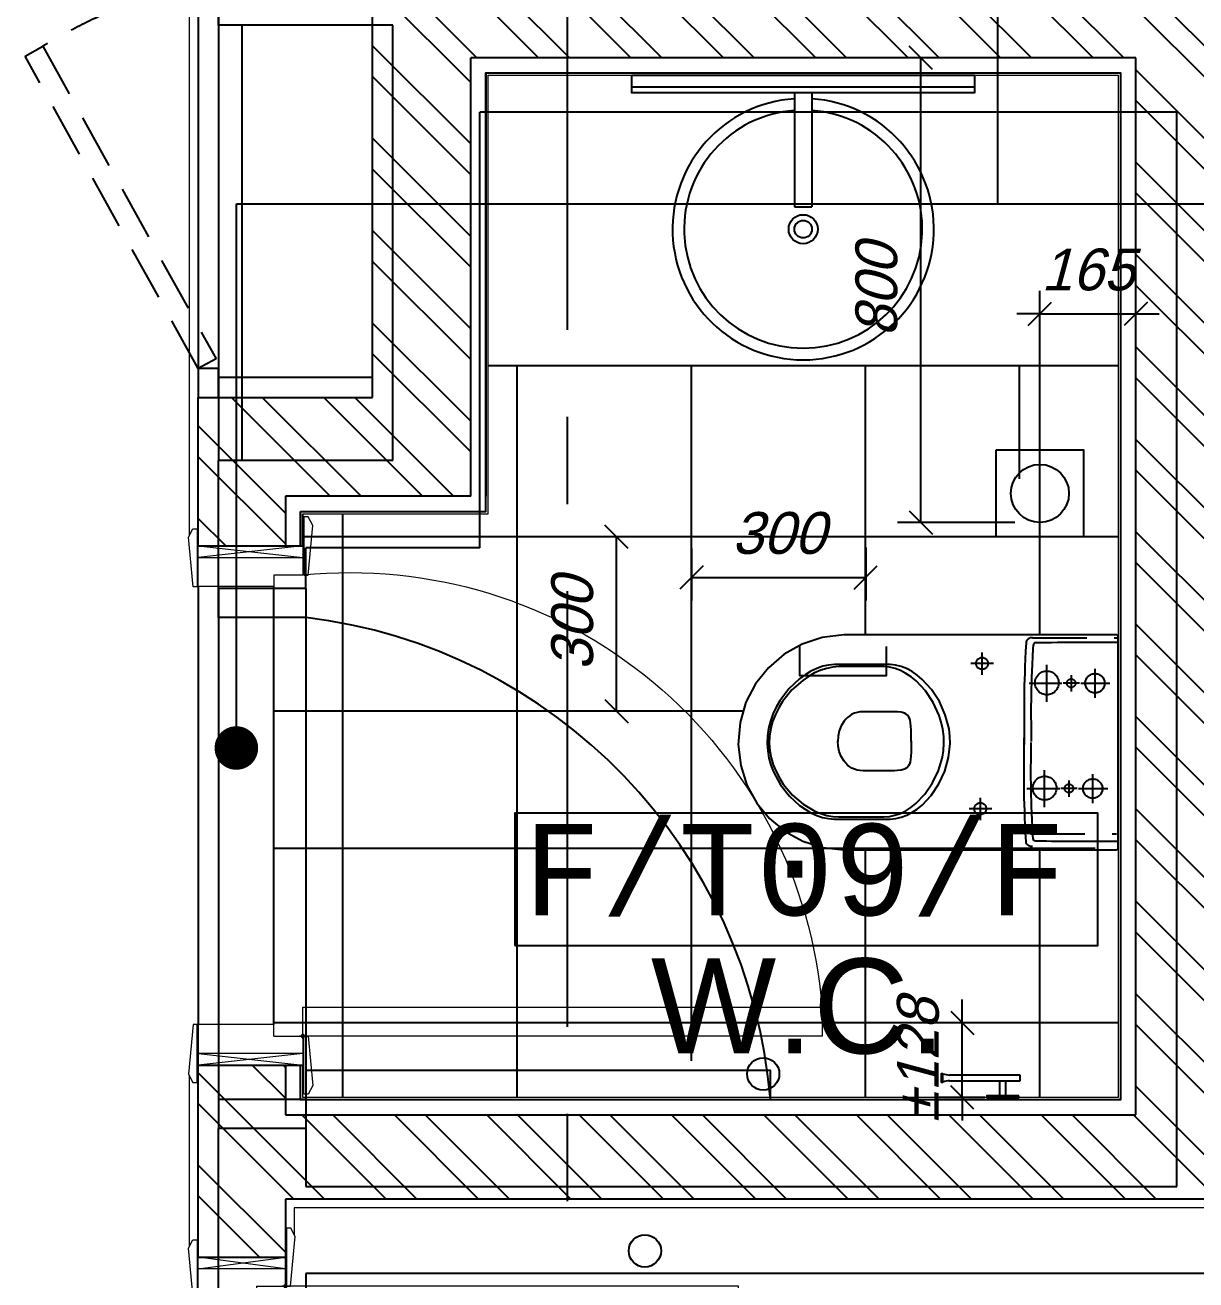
# Model space of a CAD drawing. Header units: millimetres. Extents: x 186805 to 449048, y 2167 to 51540.
# Drawn here: x 407645 to 409660, y 35672 to 37832 of the extents above; entities that cross this region are included whole.
import ezdxf
from ezdxf.enums import TextEntityAlignment as Align

# ---------------------------------------------------------------- set-up
doc = ezdxf.new("R2010")
doc.units = ezdxf.units.MM
for name, pattern in [('BC$0$DASHDOT2', [0.5, 0.25, -0.125, 0, -0.125]), ('BC$0$HIDDEN2', [0.1875, 0.125, -0.0625]), ('BC$0$XR-BAS2-BLOCK-B$1$CENTER', [2, 1.25, -0.25, 0.25, -0.25]), ('HIDDEN2', [0.1875, 0.125, -0.0625])]:
    doc.linetypes.add(name, pattern=pattern)
doc.layers.get('0').update_dxf_attribs({"linetype": 'CONTINUOUS'})
doc.layers.get('Defpoints').update_dxf_attribs({"linetype": 'CONTINUOUS'})
for name, color, linetype, lineweight in [('0-60x60-C', 3, 'CONTINUOUS', 13), ('0-akl-plasterline', 9, 'CONTINUOUS', 13), ('LINE .05 P.05', 11, 'CONTINUOUS', 5)]:
    doc.layers.add(name, color=color, linetype=linetype, lineweight=lineweight)
for name, color, linetype in [('0-AKL-P1TILES', 8, 'CONTINUOUS'), ('0-AKL-P2TILES', 8, 'CONTINUOUS'), ('3117.NEW ID XR$0$BF$0$0-tiles', 9, 'CONTINUOUS'), ('A-ABOVE DOOR', 1, 'HIDDEN2'), ('a-door', 4, 'CONTINUOUS'), ('A-ROOM_ID', 3, 'CONTINUOUS'), ('A-ROOM_NBR', 40, 'CONTINUOUS'), ('a-wall', 140, 'CONTINUOUS'), ('BC$0$a-sanit', 30, 'CONTINUOUS'), ('BC$0$NAK_FIXTURES', 4, 'CONTINUOUS'), ('BC-A-ABOV', 8, 'BC$0$HIDDEN2'), ('BC-A-AXES', 20, 'BC$0$DASHDOT2'), ('BC-A-HATCH', 8, 'CONTINUOUS'), ('BC-A-wall', 6, 'CONTINUOUS'), ('BC-dim', 1, 'CONTINUOUS'), ('BF$0$0-tiles', 9, 'CONTINUOUS'), ('BF$0$00', 7, 'CONTINUOUS'), ('BF$0$line', 1, 'CONTINUOUS'), ('TC$0$Nak_Tiletag', 3, 'CONTINUOUS'), ('TC-FLOORING', 41, 'CONTINUOUS')]:
    doc.layers.add(name, color=color, linetype=linetype)
doc.styles.add('SITE SURVEY ROOM$0$SITE SURVEY ROOM$0$GEN-2F-FL-01-7$0$GEN-2F-FL-01-6$0$ELYSEE-STAR-2F-LAYOUT-FINAL-(REV-5)$0$ELYSEE-STAR-2F-LAYOUT-FINAL$0$STYLE1', font='archd.shx', dxfattribs={"oblique": 15})
doc.styles.add('SITE SURVEY ROOM$0$SITE SURVEY ROOM$0$XREF1$0$XREF1$0$XREF1$0$paris 2-3-4.DWG124$0$guest room-2$0$FINAL DRGS1$0$C2', font='swissk.ttf', dxfattribs={"height": 0.4})
doc.styles.add('style1', font='monos.ttf')
doc.styles.add('TC$0$Standard', font='txt')
doc.dimstyles.new('STANDARD-1', dxfattribs={"dimscale": 40, "dimtxt": 1.8, "dimasz": 1, "dimexe": 1, "dimexo": 0.5, "dimgap": 1, "dimtad": 1, "dimdec": 0, "dimrnd": 0.1, "dimzin": 3, "dimdsep": 46, "dimtxsty": 'SITE SURVEY ROOM$0$SITE SURVEY ROOM$0$GEN-2F-FL-01-7$0$GEN-2F-FL-01-6$0$ELYSEE-STAR-2F-LAYOUT-FINAL-(REV-5)$0$ELYSEE-STAR-2F-LAYOUT-FINAL$0$STYLE1', "dimblk": 'SITE SURVEY ROOM$0$SITE SURVEY ROOM$0$GEN-2F-FL-01-7$0$GEN-2F-FL-01-6$0$ELYSEE-STAR-2F-LAYOUT-FINAL-(REV-5)$0$ELYSEE-STAR-2F-LAYOUT-FINAL$0$_OBLIQUE', "dimcen": 2, "dimclrd": 1, "dimclre": 1, "dimclrt": 3, "dimadec": 0, "dimazin": 0, "dimtfac": 1, "dimtdec": 0, "dimtix": 1, "dimtmove": 2, "dimatfit": 3, "dimldrblk": 'ARCHTICK', "dimfxl": 1, "dimtolj": 1, "dimtzin": 3, "dimarcsym": 0})
doc.dimstyles.new('TC$0$POINTER', dxfattribs={"dimtxt": 80, "dimasz": 120, "dimexe": 20, "dimexo": 20, "dimgap": 20, "dimtad": 1, "dimdec": 0, "dimtxsty": 'TC$0$Standard', "dimcen": 2.5, "dimadec": 0, "dimazin": 0, "dimtfac": 1, "dimtdec": 0, "dimtix": 1, "dimtmove": 1, "dimatfit": 3, "dimldrblk": 'TC$0$_Dot', "dimfxl": 1, "dimarcsym": 0})

# ---------------------------------------------------------------- blocks, each defined once
blk = doc.blocks.new('A$C7C4A1575')
at = {"layer": 'A-ABOVE DOOR', "color": 8}
for p, q in [((40895.1, 14670), (40895.1, 15600)), ((41045.1, 14670), (41045.1, 15600)), ((41005.1, 13700), (41005.1, 14450)), ((41045.1, 13700), (41045.1, 14450))]:
    blk.add_line(p, q, dxfattribs=at)
at = {"layer": 'a-door', "color": 8}
for points in [[(40895.1, 15550), (40095.1, 15550), (40095.1, 15500), (40895.1, 15500), (40895.1, 15600)], [(40895.1, 15550), (41045.1, 15550), (41045.1, 15600)], [(40045.1, 14770), (40045.1, 14820), (39895.1, 14820), (39895.1, 14770)], [(40895.1, 14670), (40895.1, 14720), (41045.1, 14720), (41045.1, 14670)]]:
    blk.add_lwpolyline(points, dxfattribs=at)
blk.add_arc((41004.6, 15626.1), 912.7, 184.784, 263.1072, dxfattribs=at)
at = {"layer": 'a-wall', "color": 8}
for p, q in [((40895.1, 15850), (40895.1, 15950)), ((41045.1, 15950), (41045.1, 15600)), ((39175.1, 15850), (40895.1, 15850)), ((39395.1, 15700), (39395.1, 13850)), ((40895.1, 15700), (39395.1, 15700)), ((40895.1, 15600), (40895.1, 15700)), ((40895.1, 15600), (41045.1, 15600)), ((40895.1, 14670), (41045.1, 14670)), ((40895.1, 14670), (40895.1, 14600)), ((41045.1, 14670), (41045.1, 14450)), ((40595.1, 14600), (40895.1, 14600)), ((40595.1, 14600), (40595.1, 13850)), ((40745.1, 14450), (40745.1, 13700)), ((40745.1, 14450), (41045.1, 14450)), ((39395.1, 13850), (40595.1, 13850)), ((40745.1, 13700), (41045.1, 13700)), ((41045.1, 13700), (41045.1, 13250))]:
    blk.add_line(p, q, dxfattribs=at)
blk = doc.blocks.new('A$C32DD6ECA')
at = {"layer": '0-60x60-C', "color": 16, "xscale": 0.04183124983683228, "yscale": 0.04183124983683228, "zscale": 0.04183124983683228, "rotation": 180}
blk.add_blockref('A$C7C4A1575', (4397.082, 2202.636), dxfattribs=at)
blk = doc.blocks.new('BF$0$LEGER TOILET ROLL HOLDER TOP VIEW')
at = {"layer": 'BF$0$line', "color": 1, "linetype": 'Continuous', "ltscale": 2}
for p, q in [((29.8, 0), (-91.7, 0)), ((29.8, -10), (29.8, 0)), ((-91.7, -10), (29.8, -10))]:
    blk.add_line(p, q, dxfattribs=at)
for points in [[(-103.2, -12.2), (-103.2, 2.2), (-105.8, 2.2), (-105.8, -12.2)], [(5, -10), (5, -35.8), (-5, -35.8), (-5, -10)], [(27.5, -35.8), (-27.5, -35.8), (-27.5, -38.5), (27.5, -38.5)]]:
    blk.add_lwpolyline(points, close=True, dxfattribs=at)
for centre, start, end in [((-89.4, 43.4), 251.4193, 266.8894), ((-89.4, -53.4), 93.1106, 108.5807)]:
    blk.add_arc(centre, 43.5, start, end, dxfattribs=at)
blk = doc.blocks.new('A$C2864007E')
at = {"layer": 'LINE .05 P.05'}
for p, q in [((167, 930), (17, 910)), ((17, 860), (17, 930)), ((17, 930), (167, 910)), ((167, 930), (167, 880)), ((17, 910), (167, 910)), ((167, 880), (117, 880)), ((117, 880), (117, 860)), ((117, 860), (17, 860)), ((17, 120), (17, 50)), ((117, 120), (17, 120)), ((117, 100), (117, 120)), ((117, 100), (167, 100)), ((172, 100), (160.8, 100)), ((167, 95.2), (167, 105.9)), ((167, 100), (167, 50)), ((167, 70), (17, 50)), ((17, 70), (167, 50)), ((167, 70), (17, 70))]:
    blk.add_line(p, q, dxfattribs=at)
for points in [[(184, 965.3), (176.5, 980), (169, 980), (169, 880), (176, 880)], [(0, 945.1), (7.5, 959.8), (15, 959.8), (15, 859.8), (8, 859.8)], [(947, 150), (947, 100), (167, 100), (167, 150)], [(0, 34.7), (7.5, 20), (15, 20), (15, 120), (8, 120)], [(184, 14.7), (176.5, 0), (169, 0), (169, 100), (176, 100)]]:
    blk.add_lwpolyline(points, close=True, dxfattribs=at)
blk.add_circle((167, 100.2), 2.95, dxfattribs=at)
blk.add_arc((169.7, 101.2), 778.8, 3.595, 90.198, dxfattribs=at)
blk = doc.blocks.new('A$C343D1C16')
at = {"layer": 'LINE .05 P.05'}
for p, q in [((17, 874), (17, 944)), ((197, 924), (17, 944)), ((17, 924), (197, 944)), ((197, 894), (197, 944)), ((197, 924), (17, 924)), ((147, 894), (147, 874)), ((147, 894), (197, 894)), ((202, 894), (190.8, 894)), ((197, 898.8), (197, 888.1)), ((147, 874), (17, 874)), ((17, 120), (17, 50)), ((147, 120), (17, 120)), ((147, 100), (147, 120)), ((197, 100), (147, 100)), ((197, 50), (197, 100)), ((197, 50), (17, 70)), ((17, 50), (197, 70)), ((17, 70), (197, 70))]:
    blk.add_line(p, q, dxfattribs=at)
for points in [[(214, 979.3), (206.5, 994), (199, 994), (199, 894), (206, 894)], [(0, 959.3), (7.5, 974), (15, 974), (15, 874), (8, 874)], [(1091, 844), (1091, 894), (197, 894), (197, 844)], [(0, 34.9), (7.5, 20.2), (15, 20.2), (15, 120.2), (8, 120.2)], [(214, 14.7), (206.5, 0), (199, 0), (199, 100), (206, 100)]]:
    blk.add_lwpolyline(points, close=True, dxfattribs=at)
blk.add_circle((197, 893.8), 2.95, dxfattribs=at)
blk.add_arc((278.8, 910.8), 815, 264.2401, 355.2954, dxfattribs=at)
blk = doc.blocks.new('TC$0$_Dot')
at = {"color": 0, "linetype": 'ByBlock', "lineweight": -2}
blk.add_line((-0.5, 0), (-1, 0), dxfattribs=at)
at = {"color": 0, "linetype": 'ByBlock', "const_width": 0.5}
blk.add_lwpolyline([(-0.25, 0, 1), (0.25, 0, 1)], format="xyb", close=True, dxfattribs=at)
blk = doc.blocks.new('SITE SURVEY ROOM$0$SITE SURVEY ROOM$0$GEN-2F-FL-01-7$0$GEN-2F-FL-01-6$0$ELYSEE-STAR-2F-LAYOUT-FINAL-(REV-5)$0$ELYSEE-STAR-2F-LAYOUT-FINAL$0$_OBLIQUE')
at = {"color": 0, "linetype": 'ByBlock'}
blk.add_line((-0.5, -0.5), (0.5, 0.5), dxfattribs=at)
blk = doc.blocks.new('*D306')
at = {"layer": 'BC-dim', "color": 1, "lineweight": -2, "transparency": 16777216}
for p, q in [((707344.7, 74229.2), (707260.8, 74229.2)), ((707300.8, 73928.9), (707300.8, 74229.2)), ((707344.7, 73928.9), (707260.8, 73928.9))]:
    blk.add_line(p, q, dxfattribs=at)
at = {"layer": 'Defpoints', "color": 0, "transparency": 16777216}
for p in [(707300.8, 74229.2), (707364.7, 74229.2), (707364.7, 73928.9)]:
    blk.add_point(p, dxfattribs=at)
at = {"layer": 'BC-dim', "color": 1, "lineweight": -2, "transparency": 16777216, "xscale": 40, "yscale": 40, "zscale": 40}
for p, rotation in [((707300.8, 74229.2), 90), ((707300.8, 73928.9), 270)]:
    blk.add_blockref('SITE SURVEY ROOM$0$SITE SURVEY ROOM$0$GEN-2F-FL-01-7$0$GEN-2F-FL-01-6$0$ELYSEE-STAR-2F-LAYOUT-FINAL-(REV-5)$0$ELYSEE-STAR-2F-LAYOUT-FINAL$0$_OBLIQUE', p, dxfattribs=dict(at, rotation=rotation))
at = {"layer": 'BC-dim', "color": 3, "transparency": 16777216, "insert": (707224.8, 74079), "char_height": 72, "attachment_point": 5, "rotation": 90, "style": 'SITE SURVEY ROOM$0$SITE SURVEY ROOM$0$GEN-2F-FL-01-7$0$GEN-2F-FL-01-6$0$ELYSEE-STAR-2F-LAYOUT-FINAL-(REV-5)$0$ELYSEE-STAR-2F-LAYOUT-FINAL$0$STYLE1'}
blk.add_mtext('\\A1;300', dxfattribs=at)
blk = doc.blocks.new('_ArchTick')
at = {"color": 0, "linetype": 'ByBlock', "const_width": 0.15}
blk.add_lwpolyline([(-0.5, -0.5), (0.5, 0.5)], dxfattribs=at)
blk = doc.blocks.new('*D315')
at = {"layer": 'BC-dim', "color": 1, "lineweight": -2, "transparency": 16777216}
for p, q in [((708054.3, 75053.9), (707784.5, 75053.9)), ((707824.5, 74253.9), (707824.5, 75053.9)), ((707986.4, 74253.9), (707784.5, 74253.9))]:
    blk.add_line(p, q, dxfattribs=at)
at = {"layer": 'Defpoints', "color": 0, "transparency": 16777216}
for p in [(707824.5, 75053.9), (708074.3, 75053.9), (708006.4, 74253.9)]:
    blk.add_point(p, dxfattribs=at)
at = {"layer": 'BC-dim', "color": 1, "lineweight": -2, "transparency": 16777216, "xscale": 40, "yscale": 40, "zscale": 40}
for p, rotation in [((707824.5, 75053.9), 90), ((707824.5, 74253.9), 270)]:
    blk.add_blockref('SITE SURVEY ROOM$0$SITE SURVEY ROOM$0$GEN-2F-FL-01-7$0$GEN-2F-FL-01-6$0$ELYSEE-STAR-2F-LAYOUT-FINAL-(REV-5)$0$ELYSEE-STAR-2F-LAYOUT-FINAL$0$_OBLIQUE', p, dxfattribs=dict(at, rotation=rotation))
at = {"layer": 'BC-dim', "color": 3, "transparency": 16777216, "insert": (707748.5, 74653.9), "char_height": 72, "attachment_point": 5, "rotation": 90, "style": 'SITE SURVEY ROOM$0$SITE SURVEY ROOM$0$GEN-2F-FL-01-7$0$GEN-2F-FL-01-6$0$ELYSEE-STAR-2F-LAYOUT-FINAL-(REV-5)$0$ELYSEE-STAR-2F-LAYOUT-FINAL$0$STYLE1'}
blk.add_mtext('\\A1;800', dxfattribs=at)
blk = doc.blocks.new('*D316')
at = {"layer": 'BC-dim', "color": 1, "lineweight": -2, "transparency": 16777216}
for p, q in [((708029.7, 74350.9), (708029.7, 74653)), ((708194.7, 74360.2), (708194.7, 74653)), ((708029.7, 74613), (707989.7, 74613)), ((708029.7, 74613), (708194.7, 74613)), ((708194.7, 74613), (708234.7, 74613))]:
    blk.add_line(p, q, dxfattribs=at)
at = {"layer": 'Defpoints', "color": 0, "transparency": 16777216}
for p in [(708194.7, 74613), (708029.7, 74330.9), (708194.7, 74340.2)]:
    blk.add_point(p, dxfattribs=at)
at = {"layer": 'BC-dim', "color": 1, "lineweight": -2, "transparency": 16777216, "xscale": 40, "yscale": 40, "zscale": 40}
blk.add_blockref('SITE SURVEY ROOM$0$SITE SURVEY ROOM$0$GEN-2F-FL-01-7$0$GEN-2F-FL-01-6$0$ELYSEE-STAR-2F-LAYOUT-FINAL-(REV-5)$0$ELYSEE-STAR-2F-LAYOUT-FINAL$0$_OBLIQUE', (708029.7, 74613), dxfattribs=at)
at = {"layer": 'BC-dim', "color": 1, "lineweight": -2, "transparency": 16777216, "xscale": 40, "yscale": 40, "zscale": 40, "rotation": 180}
blk.add_blockref('SITE SURVEY ROOM$0$SITE SURVEY ROOM$0$GEN-2F-FL-01-7$0$GEN-2F-FL-01-6$0$ELYSEE-STAR-2F-LAYOUT-FINAL-(REV-5)$0$ELYSEE-STAR-2F-LAYOUT-FINAL$0$_OBLIQUE', (708194.7, 74613), dxfattribs=at)
at = {"layer": 'BC-dim', "color": 3, "transparency": 16777216, "insert": (708112.2, 74689), "char_height": 72, "attachment_point": 5, "style": 'SITE SURVEY ROOM$0$SITE SURVEY ROOM$0$GEN-2F-FL-01-7$0$GEN-2F-FL-01-6$0$ELYSEE-STAR-2F-LAYOUT-FINAL-(REV-5)$0$ELYSEE-STAR-2F-LAYOUT-FINAL$0$STYLE1'}
blk.add_mtext('\\A1;165', dxfattribs=at)
blk = doc.blocks.new('*D301')
at = {"layer": 'BC-dim', "color": 1, "lineweight": -2, "transparency": 16777216}
for p, q in [((707896, 73392.2), (707896, 73432.2)), ((707934.7, 73392.2), (707856, 73392.2)), ((707896, 73263.9), (707896, 73392.2)), ((707934.7, 73263.9), (707856, 73263.9)), ((707896, 73263.9), (707896, 73223.9))]:
    blk.add_line(p, q, dxfattribs=at)
at = {"layer": 'Defpoints', "color": 0, "transparency": 16777216}
for p in [(707896, 73392.2), (707954.7, 73392.2), (707954.7, 73263.9)]:
    blk.add_point(p, dxfattribs=at)
at = {"layer": 'BC-dim', "color": 1, "lineweight": -2, "transparency": 16777216, "xscale": 40, "yscale": 40, "zscale": 40}
for p, rotation in [((707896, 73392.2), 270), ((707896, 73263.9), 90)]:
    blk.add_blockref('SITE SURVEY ROOM$0$SITE SURVEY ROOM$0$GEN-2F-FL-01-7$0$GEN-2F-FL-01-6$0$ELYSEE-STAR-2F-LAYOUT-FINAL-(REV-5)$0$ELYSEE-STAR-2F-LAYOUT-FINAL$0$_OBLIQUE', p, dxfattribs=dict(at, rotation=rotation))
at = {"layer": 'BC-dim', "color": 3, "transparency": 16777216, "insert": (707820, 73328), "char_height": 72, "attachment_point": 5, "rotation": 90, "style": 'SITE SURVEY ROOM$0$SITE SURVEY ROOM$0$GEN-2F-FL-01-7$0$GEN-2F-FL-01-6$0$ELYSEE-STAR-2F-LAYOUT-FINAL-(REV-5)$0$ELYSEE-STAR-2F-LAYOUT-FINAL$0$STYLE1'}
blk.add_mtext('\\A1;%%P128', dxfattribs=at)
blk = doc.blocks.new('*D303')
at = {"layer": 'BC-dim', "color": 1, "lineweight": -2, "transparency": 16777216}
for p, q in [((707429.7, 74209.2), (707429.7, 74119.3)), ((707729.7, 74210.7), (707729.7, 74119.3)), ((707429.7, 74159.3), (707729.7, 74159.3))]:
    blk.add_line(p, q, dxfattribs=at)
at = {"layer": 'Defpoints', "color": 0, "transparency": 16777216}
for p in [(707429.7, 74229.2), (707729.7, 74230.7), (707729.7, 74159.3)]:
    blk.add_point(p, dxfattribs=at)
at = {"layer": 'BC-dim', "color": 1, "lineweight": -2, "transparency": 16777216, "xscale": 40, "yscale": 40, "zscale": 40, "rotation": 180}
blk.add_blockref('SITE SURVEY ROOM$0$SITE SURVEY ROOM$0$GEN-2F-FL-01-7$0$GEN-2F-FL-01-6$0$ELYSEE-STAR-2F-LAYOUT-FINAL-(REV-5)$0$ELYSEE-STAR-2F-LAYOUT-FINAL$0$_OBLIQUE', (707429.7, 74159.3), dxfattribs=at)
at = {"layer": 'BC-dim', "color": 1, "lineweight": -2, "transparency": 16777216, "xscale": 40, "yscale": 40, "zscale": 40}
blk.add_blockref('SITE SURVEY ROOM$0$SITE SURVEY ROOM$0$GEN-2F-FL-01-7$0$GEN-2F-FL-01-6$0$ELYSEE-STAR-2F-LAYOUT-FINAL-(REV-5)$0$ELYSEE-STAR-2F-LAYOUT-FINAL$0$_OBLIQUE', (707729.7, 74159.3), dxfattribs=at)
at = {"layer": 'BC-dim', "color": 3, "transparency": 16777216, "insert": (707579.7, 74235.3), "char_height": 72, "attachment_point": 5, "style": 'SITE SURVEY ROOM$0$SITE SURVEY ROOM$0$GEN-2F-FL-01-7$0$GEN-2F-FL-01-6$0$ELYSEE-STAR-2F-LAYOUT-FINAL-(REV-5)$0$ELYSEE-STAR-2F-LAYOUT-FINAL$0$STYLE1'}
blk.add_mtext('\\A1;300', dxfattribs=at)
blk = doc.blocks.new('A$C7DAB1636')
at = {"layer": 'BC-A-HATCH'}
h = blk.add_hatch(dxfattribs=at)
h.set_pattern_fill('ANSI32', color=256, scale=300, style=0)
h.set_pattern_definition([(315, (-189031.63, 11508.82), (-79.54951, -79.54951), []), (315, (-188978.59, 11508.82), (-79.54951, -79.54951), [])])
h.paths.add_polyline_path([(18462.4, 7492.1), (16732.4, 7492.1), (16732.4, 7392.1), (16582.4, 7392.1), (16582.4, 7722.6), (16732.4, 7722.6), (16732.4, 7637.1), (18196.4, 7637.1), (18196.4, 9457.1), (17051.4, 9457.1), (17051.4, 8702.1), (16732.4, 8702.1), (16732.4, 8616.6), (16582.4, 8616.6), (16582.4, 8872.1), (16617.4, 8872.1), (16882.4, 8872.1), (16882.4, 9587.1), (16582.4, 9587.1), (16582.4, 10062.1), (16429.4, 10062.1), (16429.4, 10212.1), (16582.4, 10212.1), (16582.4, 12007.1), (16732.4, 12007.1), (16732.4, 11937.1), (17577.4, 11937.1), (17577.4, 11787.1), (16732.4, 11787.1), (16732.4, 9787.1), (17032.4, 9787.1), (17032.4, 9627.1), (18557.4, 9627.1), (18557.4, 10232.1), (18707.4, 10232.1), (18707.4, 9642.1), (19457.4, 9642.1), (19457.4, 11787.1), (18462.4, 11787.1), (18462.4, 11937.1), (19459.4, 11937.1), (19459.4, 12031.6), (19609.4, 12031.6), (19609.4, 11937.1), (20342.4, 11937.1), (20342.4, 11787.1), (19642.4, 11787.1), (19642.4, 9877.1), (19942.4, 9877.1), (19942.4, 9452.1), (18387.4, 9452.1), (18387.4, 7637.1), (18462.4, 7637.1)])
at = {"layer": '0-AKL-P1TILES'}
blk.add_line((16617.4, 8907.1), (16882.4, 8907.1), dxfattribs=at)
at = {"layer": '0-AKL-P2TILES'}
for p, q in [((17131.4, 7666.9), (17131.4, 8927.1)), ((17431.4, 7730.1), (17431.4, 8926.9)), ((17731.4, 8463.7), (17731.4, 8926.9)), ((18031.4, 8463.4), (18031.4, 8926.9)), ((16831.4, 7667.1), (16831.4, 8672.1)), ((17956.4, 8632.4), (16762.4, 8632.4)), ((17520.8, 8332.1), (16712.4, 8332.1)), ((18126.4, 8095.4), (16712.4, 8095.4)), ((17731.4, 7666.9), (17731.4, 8097.6)), ((18031.4, 7666.9), (18031.4, 8093)), ((18166.4, 7795.4), (16712.4, 7795.4))]:
    blk.add_line(p, q, dxfattribs=at)
at = {"layer": '0-AKL-P2TILES', "color": 4}
blk.add_lwpolyline([(17956.4, 8782.1), (18106.4, 8782.1), (18106.4, 8632.1), (17956.4, 8632.1)], close=True, dxfattribs=at)
blk.add_circle((18031.4, 8707.1), 50, dxfattribs=at)
at = {"layer": '0-akl-plasterline', "color": 61}
for p, q in [((16567.4, 8635.7), (16567.4, 10047.1)), ((16567.4, 7411.3), (16567.4, 7703.4)), ((16747.4, 7477.1), (16747.4, 7431.3)), ((18433.4, 7477.1), (16747.4, 7477.1))]:
    blk.add_line(p, q, dxfattribs=at)
blk.add_lwpolyline([(16762.4, 8672.1), (17081.4, 8672.1), (17081.4, 9427.1), (18166.4, 9427.1), (18166.4, 7667.1), (16762.4, 7667.1), (16762.4, 7722.6)], dxfattribs=at)
at = {"layer": '3117.NEW ID XR$0$BF$0$0-tiles'}
for p, q in [((18170.4, 9431.1), (18170.4, 7663.1)), ((16758.4, 7663.1), (16758.4, 7722.6)), ((18170.4, 7663.1), (16758.4, 7663.1))]:
    blk.add_line(p, q, dxfattribs=at)
at = {"layer": 'A-ROOM_NBR'}
blk.add_lwpolyline([(17127.6, 7928.7), (18131.3, 7928.7), (18131.3, 8156.8), (17127.6, 8156.8)], close=True, dxfattribs=at)
at = {"layer": 'BC$0$a-sanit', "color": 3}
blk.add_line((17081.4, 8927.1), (18166.4, 8927.1), dxfattribs=at)
at = {"layer": 'BC$0$NAK_FIXTURES', "color": 1}
for p, q in [((17328.9, 9407.1), (17918.9, 9407.1)), ((17608.9, 9397.1), (17608.9, 9200.7)), ((17638.9, 9397.1), (17638.9, 9200.7)), ((17608.9, 9200.7), (17638.9, 9200.7))]:
    blk.add_line(p, q, dxfattribs=at)
at = {"layer": 'BC$0$NAK_FIXTURES', "color": 2}
blk.add_lwpolyline([(17328.9, 9427.1), (17918.9, 9427.1), (17918.9, 9397.1), (17328.9, 9397.1)], close=True, dxfattribs=at)
at = {"layer": 'BC$0$NAK_FIXTURES', "color": 1}
for radius in [25, 15]:
    blk.add_circle((17623.9, 9162.1), radius, dxfattribs=at)
at = {"layer": 'BC$0$NAK_FIXTURES'}
blk.add_arc((17623.9, 9162.1), 225, 93.8226, 86.1774, dxfattribs=at)
at = {"layer": 'BC$0$NAK_FIXTURES', "color": 2}
blk.add_arc((17623.9, 9162.1), 205, 94.1961, 85.8039, dxfattribs=at)
at = {"layer": 'BC-A-ABOV', "ltscale": 750}
for p, q in [((17931.7, 8433.3), (17931.7, 8394.6)), ((17951.4, 8414.4), (17912.7, 8414.4))]:
    blk.add_line(p, q, dxfattribs=at)
blk.add_lwpolyline([(16613, 8939.1), (16582.4, 8922.1), (16284.3, 9460.1), (16314.9, 9477)], close=True, dxfattribs=at)
for points in [[(18160, 8463.6), (18157.5, 8463.6), (18152.5, 8463.6), (18135.9, 8463.6), (18111.8, 8463.6), (18081.2, 8463.6), (18045.7, 8463.6), (18006.3, 8463.6), (17921.7, 8463.6), (17837.7, 8463.6), (17799.3, 8463.6), (17764.9, 8463.7), (17735.8, 8463.7), (17713.5, 8463.7), (17699.1, 8463.7), (17695.3, 8463.7), (17694, 8463.7), (17656.8, 8459.2), (17622.2, 8447.8), (17591, 8430.2), (17564, 8407), (17541.8, 8379.2), (17525.3, 8347.4), (17515.1, 8312.4), (17512, 8275), (17512, 8275)], [(18018.4, 8458.7), (18015.2, 8458.3), (18012.5, 8457.2), (18010.5, 8455.9), (18009.2, 8454.5), (18007.9, 8452.3), (18007.5, 8449.7), (18006.7, 8435.2), (18006.1, 8421.7), (18005.6, 8409.2), (18005.2, 8397.6), (18004.6, 8376.2), (18004.3, 8356.5), (18004.2, 8318.4), (18004.2, 8297.8), (18004.2, 8286.7), (18004.3, 8274.8)], [(18166.2, 8450.6), (18165.8, 8450.6), (18164.7, 8450.6), (18162.8, 8450.6), (18160.3, 8450.6), (18153.6, 8450.6), (18144.9, 8450.5), (18134.6, 8450.5), (18123.1, 8450.4), (18098.1, 8450.3), (18073.1, 8450.2), (18061.6, 8450.2), (18051.3, 8450.1), (18042.6, 8450.1), (18035.8, 8450.1), (18033.4, 8450.1), (18031.5, 8450.1), (18030.4, 8450), (18030, 8450), (18024.3, 8450), (18022.3, 8449.6), (18021, 8448.7), (18019.8, 8445.1), (18019.3, 8440.3), (18018.6, 8425.9), (18018, 8412.9), (18017.5, 8401.1), (18017.1, 8390.4), (18016.7, 8380.5), (18016.5, 8371.3), (18016.2, 8354.3), (18016, 8338), (18016, 8321), (18016.1, 8311.9), (18016.1, 8302.1), (18016.1, 8291.4), (18016.1, 8279.8)], [(18018.4, 8458.7), (18166.4, 8458.7)], [(18155.2, 8093.3), (18159.5, 8093.3), (18161.8, 8093.3), (18162.8, 8093.3), (18165.4, 8094.3), (18166.4, 8096.9), (18166.4, 8097.9), (18166.4, 8101), (18166.4, 8105.9), (18166.4, 8112.5), (18166.4, 8120.7), (18166.4, 8130.4), (18166.4, 8153.6), (18166.4, 8181.1), (18166.4, 8211.8), (18166.4, 8278.5), (18166.4, 8345.1), (18166.4, 8375.8), (18166.4, 8403.3), (18166.4, 8426.5), (18166.4, 8436.2), (18166.4, 8444.4), (18166.4, 8451.1), (18166.4, 8456), (18166.4, 8459), (18166.4, 8460), (18165.4, 8462.6), (18162.8, 8463.7), (18162.2, 8463.7), (18158.6, 8463.7)], [(17773.4, 8412.4), (17772.3, 8412.4), (17769.3, 8412.4), (17764.6, 8412.4), (17758.5, 8412.4), (17743.2, 8412.4), (17725.6, 8412.4), (17708.1, 8412.4), (17692.8, 8412.4), (17686.6, 8412.4), (17681.9, 8412.4), (17678.9, 8412.4), (17677.8, 8412.4), (17667.7, 8411.6), (17657.5, 8409.4), (17647.2, 8405.8), (17637, 8400.9), (17627, 8394.9), (17617.3, 8387.7), (17599.3, 8370.5), (17583.8, 8350.1), (17577.3, 8338.9), (17571.8, 8327.1), (17567.4, 8314.9), (17564.2, 8302.3), (17562.3, 8289.5), (17561.8, 8276.5), (17562.8, 8263.9), (17565, 8251.4), (17568.4, 8239.3), (17573, 8227.5), (17584.9, 8205.5), (17600.1, 8186), (17617.7, 8169.7), (17637, 8157.2), (17647.1, 8152.6), (17657.3, 8149.2), (17667.6, 8147.2), (17677.8, 8146.4), (17678.9, 8146.4), (17681.9, 8146.4), (17686.6, 8146.4), (17692.8, 8146.4), (17708.1, 8146.4), (17725.6, 8146.4), (17743.2, 8146.4), (17758.5, 8146.4), (17764.6, 8146.4), (17769.3, 8146.4), (17772.3, 8146.4), (17773.4, 8146.4), (17783.1, 8147.2), (17792.7, 8149.4), (17802.1, 8152.9), (17811.2, 8157.6), (17820.1, 8163.6), (17828.6, 8170.5), (17844.1, 8187.2), (17857.3, 8206.9), (17867.5, 8228.8), (17874.3, 8252.3), (17877, 8276.5), (17876.6, 8289), (17875, 8301.5), (17868.6, 8325.8), (17858.3, 8348.8), (17844.8, 8369.4), (17828.9, 8386.9), (17820.3, 8394.3), (17811.3, 8400.5), (17802, 8405.5), (17792.5, 8409.2), (17783, 8411.6), (17773.4, 8412.4), (17773.4, 8412.4)], [(17762.6, 8408.8), (17761.8, 8408.8), (17759.3, 8408.8), (17755.5, 8408.8), (17750.5, 8408.8), (17738.1, 8408.8), (17723.8, 8408.8), (17709.6, 8408.8), (17697.1, 8408.8), (17692.2, 8408.8), (17688.3, 8408.8), (17685.9, 8408.8), (17685, 8408.8), (17674.8, 8408), (17664.5, 8405.9), (17654, 8402.5), (17643.6, 8397.9), (17633.3, 8392.1), (17623.3, 8385.2), (17604.6, 8368.7), (17588.5, 8348.9), (17581.7, 8338), (17576, 8326.5), (17571.3, 8314.5), (17567.9, 8302.2), (17565.9, 8289.5), (17565.4, 8276.5), (17566.4, 8263.9), (17568.8, 8251.6), (17572.4, 8239.6), (17577.1, 8228.1), (17582.9, 8217.1), (17589.6, 8206.7), (17605.5, 8187.8), (17623.8, 8172.2), (17643.7, 8160.2), (17654, 8155.9), (17664.4, 8152.7), (17674.7, 8150.7), (17685, 8150), (17685.9, 8150), (17688.3, 8150), (17692.2, 8150), (17697.1, 8150), (17709.6, 8150), (17723.8, 8150), (17738.1, 8150), (17750.5, 8150), (17755.5, 8150), (17759.3, 8150), (17761.8, 8150), (17762.6, 8150), (17772.3, 8150.7), (17781.9, 8152.8), (17791.3, 8156.2), (17800.5, 8160.8), (17809.3, 8166.5), (17817.8, 8173.2), (17833.3, 8189.4), (17846.5, 8208.5), (17856.7, 8229.9), (17863.5, 8252.8), (17865.4, 8264.6), (17866.2, 8276.5), (17865.9, 8288.8), (17864.3, 8301), (17861.6, 8313), (17857.9, 8324.8), (17847.7, 8347.1), (17834.4, 8367.2), (17818.5, 8384.2), (17809.9, 8391.3), (17800.8, 8397.3), (17791.5, 8402.2), (17782, 8405.8), (17772.3, 8408), (17762.6, 8408.8)], [(17921.6, 8414.3), (17921.6, 8415.3), (17921.8, 8416.3), (17922.1, 8417.3), (17922.4, 8418.2), (17922.8, 8419.1), (17923.3, 8420), (17923.9, 8420.8), (17924.6, 8421.5), (17925.3, 8422.1), (17926.1, 8422.7), (17926.9, 8423.2), (17927.8, 8423.7), (17928.8, 8424), (17929.7, 8424.3), (17930.8, 8424.4), (17931.8, 8424.5), (17932.9, 8424.4), (17933.9, 8424.3), (17934.8, 8424), (17935.8, 8423.7), (17936.7, 8423.2), (17937.5, 8422.7), (17938.3, 8422.1), (17939, 8421.5), (17939.7, 8420.8), (17940.3, 8420), (17940.8, 8419.1), (17941.2, 8418.2), (17941.6, 8417.3), (17941.8, 8416.3), (17942, 8415.3), (17942, 8414.3), (17942, 8413.2), (17941.8, 8412.2), (17941.6, 8411.2), (17941.2, 8410.3), (17940.8, 8409.4), (17940.3, 8408.6), (17939.7, 8407.8), (17939, 8407), (17938.3, 8406.4), (17937.5, 8405.8), (17936.7, 8405.3), (17935.8, 8404.9), (17934.8, 8404.5), (17933.9, 8404.3), (17932.9, 8404.1), (17931.8, 8404.1), (17930.8, 8404.1), (17929.7, 8404.3), (17928.8, 8404.5), (17927.8, 8404.9), (17926.9, 8405.3), (17926.1, 8405.8), (17925.3, 8406.4), (17924.6, 8407), (17923.9, 8407.8), (17923.3, 8408.6), (17922.8, 8409.4), (17922.4, 8410.3), (17922.1, 8411.2), (17921.8, 8412.2), (17921.6, 8413.2), (17921.6, 8414.3)], [(18043.3, 8348.1), (18043.3, 8411.8)], [(18126.3, 8355.1), (18126.3, 8405.2)], [(18023, 8380.9), (18023.1, 8382.9), (18023.4, 8385), (18023.9, 8386.9), (18024.6, 8388.8), (18025.4, 8390.6), (18026.5, 8392.3), (18027.6, 8393.8), (18029, 8395.3), (18030.4, 8396.6), (18032, 8397.8), (18033.7, 8398.8), (18035.4, 8399.7), (18037.3, 8400.4), (18039.3, 8400.9), (18041.3, 8401.2), (18043.4, 8401.3), (18045.5, 8401.2), (18047.5, 8400.9), (18049.5, 8400.4), (18051.3, 8399.7), (18053.1, 8398.8), (18054.8, 8397.8), (18056.4, 8396.6), (18057.8, 8395.3), (18059.1, 8393.8), (18060.3, 8392.3), (18061.3, 8390.6), (18062.2, 8388.8), (18062.9, 8386.9), (18063.4, 8385), (18063.7, 8382.9), (18063.8, 8380.9), (18063.7, 8378.8), (18063.4, 8376.7), (18062.9, 8374.8), (18062.2, 8372.9), (18061.3, 8371.1), (18060.3, 8369.4), (18059.1, 8367.9), (18057.8, 8366.4), (18056.4, 8365.1), (18054.8, 8363.9), (18053.1, 8362.9), (18051.3, 8362), (18049.5, 8361.4), (18047.5, 8360.9), (18045.5, 8360.5), (18043.4, 8360.4), (18041.3, 8360.5), (18039.3, 8360.9), (18037.3, 8361.4), (18035.4, 8362), (18033.7, 8362.9), (18032, 8363.9), (18030.4, 8365.1), (18029, 8366.4), (18027.6, 8367.9), (18026.5, 8369.4), (18025.4, 8371.1), (18024.6, 8372.9), (18023.9, 8374.8), (18023.4, 8376.7), (18023.1, 8378.8), (18023, 8380.9), (18023, 8380.9)], [(18077.8, 8380.3), (18077.9, 8381.1), (18078, 8381.8), (18078.1, 8382.5), (18078.4, 8383.2), (18078.7, 8383.8), (18079.1, 8384.5), (18079.5, 8385), (18080, 8385.6), (18080.5, 8386), (18081.1, 8386.5), (18081.7, 8386.8), (18082.4, 8387.1), (18083, 8387.4), (18083.7, 8387.6), (18084.5, 8387.7), (18085.2, 8387.7), (18086, 8387.7), (18086.7, 8387.6), (18087.5, 8387.4), (18088.1, 8387.1), (18088.8, 8386.8), (18089.4, 8386.5), (18090, 8386), (18090.5, 8385.6), (18091, 8385), (18091.4, 8384.5), (18091.8, 8383.8), (18092.1, 8383.2), (18092.3, 8382.5), (18092.5, 8381.8), (18092.6, 8381.1), (18092.7, 8380.3), (18092.6, 8379.5), (18092.5, 8378.8), (18092.3, 8378.1), (18092.1, 8377.4), (18091.8, 8376.8), (18091.4, 8376.2), (18091, 8375.6), (18090.5, 8375.1), (18090, 8374.6), (18089.4, 8374.1), (18088.8, 8373.8), (18088.1, 8373.5), (18087.5, 8373.2), (18086.7, 8373), (18086, 8372.9), (18085.2, 8372.9), (18084.5, 8372.9), (18083.7, 8373), (18083, 8373.2), (18082.4, 8373.5), (18081.7, 8373.8), (18081.1, 8374.1), (18080.5, 8374.6), (18080, 8375.1), (18079.5, 8375.6), (18079.1, 8376.2), (18078.7, 8376.8), (18078.4, 8377.4), (18078.1, 8378.1), (18078, 8378.8), (18077.9, 8379.5), (18077.8, 8380.3), (18077.8, 8380.3)], [(18085.2, 8394.1), (18085.2, 8366)], [(18109.6, 8380.3), (18109.6, 8382), (18109.9, 8383.7), (18110.3, 8385.3), (18110.9, 8386.8), (18111.6, 8388.3), (18112.4, 8389.7), (18113.4, 8391), (18114.5, 8392.2), (18115.6, 8393.2), (18116.9, 8394.2), (18118.3, 8395), (18119.8, 8395.8), (18121.3, 8396.3), (18122.9, 8396.7), (18124.6, 8397), (18126.3, 8397.1), (18128, 8397), (18129.7, 8396.7), (18131.3, 8396.3), (18132.8, 8395.8), (18134.3, 8395), (18135.7, 8394.2), (18136.9, 8393.2), (18138.1, 8392.2), (18139.2, 8391), (18140.2, 8389.7), (18141, 8388.3), (18141.7, 8386.8), (18142.3, 8385.3), (18142.7, 8383.7), (18142.9, 8382), (18143, 8380.3), (18142.9, 8378.6), (18142.7, 8377), (18142.3, 8375.4), (18141.7, 8373.8), (18141, 8372.4), (18140.2, 8371), (18139.2, 8369.7), (18138.1, 8368.5), (18136.9, 8367.4), (18135.7, 8366.5), (18134.3, 8365.6), (18132.8, 8364.9), (18131.3, 8364.3), (18129.7, 8363.9), (18128, 8363.7), (18126.3, 8363.6), (18124.6, 8363.7), (18122.9, 8363.9), (18121.3, 8364.3), (18119.8, 8364.9), (18118.3, 8365.6), (18116.9, 8366.5), (18115.6, 8367.4), (18114.5, 8368.5), (18113.4, 8369.7), (18112.4, 8371), (18111.6, 8372.4), (18110.9, 8373.8), (18110.3, 8375.4), (18109.9, 8377), (18109.6, 8378.6), (18109.6, 8380.3), (18109.6, 8380.3)], [(18012.8, 8380.4), (18069.3, 8380.4)], [(18099.5, 8380.4), (18071.4, 8380.4)], [(18101.9, 8380.4), (18151.9, 8380.4)], [(17809.7, 8279.8), (17809.7, 8285.4), (17809.6, 8290.5), (17809.6, 8295.1), (17809.5, 8299.3), (17809.3, 8306.4), (17808.8, 8312), (17808, 8316.4), (17806.9, 8319.9), (17805.4, 8322.8), (17803.3, 8325.2), (17801, 8327.1), (17798.3, 8328.5), (17792.4, 8330.3), (17786.3, 8331), (17780.8, 8331.2), (17773.9, 8331.2), (17765.6, 8331.2), (17747.8, 8331.2), (17739.7, 8331.3), (17736.1, 8331.3), (17733, 8331.3), (17730.5, 8331.3), (17728.5, 8331.3), (17727.3, 8331.3), (17726.9, 8331.3), (17721.6, 8331), (17716.7, 8330.1), (17712.1, 8328.7), (17707.8, 8326.8), (17703.9, 8324.3), (17700.4, 8321.5), (17697.1, 8318.3), (17694.2, 8314.8), (17689.4, 8306.9), (17686, 8298.2), (17684, 8289), (17683.3, 8279.8)], [(17809.7, 8281.1), (17809.7, 8275.5), (17809.6, 8270.4), (17809.6, 8265.7), (17809.5, 8261.6), (17809.3, 8254.5), (17808.8, 8248.9), (17808, 8244.4), (17806.9, 8240.9), (17805.4, 8238.1), (17803.3, 8235.7), (17801, 8233.8), (17798.3, 8232.3), (17792.4, 8230.5), (17786.3, 8229.8), (17780.8, 8229.7), (17773.9, 8229.7), (17765.6, 8229.7), (17747.8, 8229.6), (17739.7, 8229.6), (17736.1, 8229.6), (17733, 8229.6), (17730.5, 8229.6), (17728.5, 8229.5), (17727.3, 8229.5), (17726.9, 8229.5), (17721.6, 8229.8), (17716.7, 8230.7), (17712.1, 8232.2), (17707.8, 8234.1), (17703.9, 8236.5), (17700.4, 8239.3), (17697.1, 8242.5), (17694.2, 8246.1), (17689.4, 8254), (17686, 8262.7), (17684, 8271.8), (17683.3, 8281.1)], [(18018.4, 8099), (18015.2, 8099.4), (18012.5, 8100.5), (18010.5, 8101.9), (18009.2, 8103.2), (18007.9, 8105.5), (18007.5, 8108), (18006.7, 8122.6), (18006.1, 8136.2), (18005.6, 8148.8), (18005.2, 8160.7), (18004.6, 8182.7), (18004.3, 8203), (18004.2, 8242.4), (18004.2, 8263.4), (18004.3, 8286.5)], [(18166.2, 8107.5), (18165.8, 8107.5), (18164.7, 8107.6), (18162.8, 8107.6), (18160.3, 8107.6), (18153.6, 8107.6), (18144.9, 8107.6), (18134.6, 8107.7), (18123.1, 8107.7), (18098.1, 8107.8), (18073.1, 8107.9), (18061.6, 8108), (18051.3, 8108), (18042.6, 8108.1), (18035.8, 8108.1), (18033.4, 8108.1), (18031.5, 8108.1), (18030.4, 8108.1), (18030, 8108.1), (18024.3, 8108.2), (18022.3, 8108.6), (18021, 8109.5), (18019.8, 8113.1), (18019.3, 8117.9), (18018.6, 8132.2), (18018, 8145.2), (18017.5, 8157), (18017.1, 8167.8), (18016.7, 8177.7), (18016.5, 8186.9), (18016.2, 8203.9), (18016, 8220.2), (18016, 8237.1), (18016.1, 8246.3), (18016.1, 8256.1), (18016.1, 8266.7), (18016.1, 8278.4)], [(17512, 8275), (17516.3, 8238.5), (17527.1, 8204.5), (17544, 8173.9), (17566.1, 8147.2), (17592.9, 8125.1), (17623.5, 8108.3), (17657.5, 8097.5), (17694, 8093.3), (17698.7, 8093.3), (17711.8, 8093.3), (17732.4, 8093.3), (17759.2, 8093.3), (17791.2, 8093.3), (17827.2, 8093.3), (17906.9, 8093.3), (17989.2, 8093.3), (18028.6, 8093.3), (18065.3, 8093.3), (18098.2, 8093.3), (18126.2, 8093.3), (18148.1, 8093.3), (18162.8, 8093.3)], [(18019.2, 8199.7), (18019.3, 8201.8), (18019.6, 8203.8), (18020.1, 8205.8), (18020.8, 8207.6), (18021.7, 8209.4), (18022.7, 8211.1), (18023.9, 8212.7), (18025.2, 8214.1), (18026.6, 8215.5), (18028.2, 8216.6), (18029.9, 8217.7), (18031.7, 8218.5), (18033.5, 8219.2), (18035.5, 8219.7), (18037.5, 8220), (18039.6, 8220.1), (18041.7, 8220), (18043.7, 8219.7), (18045.7, 8219.2), (18047.6, 8218.5), (18049.3, 8217.7), (18051, 8216.6), (18052.6, 8215.5), (18054, 8214.1), (18055.4, 8212.7), (18056.5, 8211.1), (18057.6, 8209.4), (18058.4, 8207.6), (18059.1, 8205.8), (18059.6, 8203.8), (18059.9, 8201.8), (18060, 8199.7), (18059.9, 8197.6), (18059.6, 8195.6), (18059.1, 8193.6), (18058.4, 8191.8), (18057.6, 8190), (18056.5, 8188.3), (18055.4, 8186.7), (18054, 8185.3), (18052.6, 8183.9), (18051, 8182.8), (18049.3, 8181.7), (18047.6, 8180.9), (18045.7, 8180.2), (18043.7, 8179.7), (18041.7, 8179.4), (18039.6, 8179.3), (18037.5, 8179.4), (18035.5, 8179.7), (18033.5, 8180.2), (18031.7, 8180.9), (18029.9, 8181.7), (18028.2, 8182.8), (18026.6, 8183.9), (18025.2, 8185.3), (18023.9, 8186.7), (18022.7, 8188.3), (18021.7, 8190), (18020.8, 8191.8), (18020.1, 8193.6), (18019.6, 8195.6), (18019.3, 8197.6), (18019.2, 8199.7), (18019.2, 8199.7)], [(18039.5, 8167), (18039.5, 8230.7)], [(18081.4, 8213), (18081.4, 8184.9)], [(18105.7, 8198.9), (18105.8, 8200.6), (18106, 8202.2), (18106.4, 8203.9), (18107, 8205.4), (18107.7, 8206.9), (18108.5, 8208.2), (18109.5, 8209.5), (18110.6, 8210.7), (18111.8, 8211.8), (18113.1, 8212.8), (18114.4, 8213.6), (18115.9, 8214.3), (18117.4, 8214.9), (18119, 8215.3), (18120.7, 8215.5), (18122.4, 8215.6), (18124.1, 8215.5), (18125.8, 8215.3), (18127.4, 8214.9), (18128.9, 8214.3), (18130.4, 8213.6), (18131.8, 8212.8), (18133.1, 8211.8), (18134.3, 8210.7), (18135.3, 8209.5), (18136.3, 8208.2), (18137.1, 8206.9), (18137.8, 8205.4), (18138.4, 8203.9), (18138.8, 8202.2), (18139.1, 8200.6), (18139.2, 8198.9), (18139.1, 8197.2), (18138.8, 8195.5), (18138.4, 8193.9), (18137.8, 8192.4), (18137.1, 8190.9), (18136.3, 8189.5), (18135.3, 8188.2), (18134.3, 8187), (18133.1, 8186), (18131.8, 8185), (18130.4, 8184.2), (18128.9, 8183.5), (18127.4, 8182.9), (18125.8, 8182.5), (18124.1, 8182.2), (18122.4, 8182.1), (18120.7, 8182.2), (18119, 8182.5), (18117.4, 8182.9), (18115.9, 8183.5), (18114.4, 8184.2), (18113.1, 8185), (18111.8, 8186), (18110.6, 8187), (18109.5, 8188.2), (18108.5, 8189.5), (18107.7, 8190.9), (18107, 8192.4), (18106.4, 8193.9), (18106, 8195.5), (18105.8, 8197.2), (18105.7, 8198.9), (18105.7, 8198.9)], [(18122.4, 8173.7), (18122.4, 8223.7)], [(18009.1, 8199.2), (18065.6, 8199.2)], [(18095.7, 8199.2), (18067.6, 8199.2)], [(18074, 8199.1), (18074.1, 8199.9), (18074.2, 8200.6), (18074.4, 8201.4), (18074.6, 8202), (18074.9, 8202.7), (18075.3, 8203.3), (18075.7, 8203.9), (18076.2, 8204.4), (18076.7, 8204.9), (18077.3, 8205.3), (18077.9, 8205.7), (18078.6, 8206), (18079.3, 8206.2), (18080, 8206.4), (18080.7, 8206.5), (18081.5, 8206.6), (18082.2, 8206.5), (18083, 8206.4), (18083.7, 8206.2), (18084.3, 8206), (18085, 8205.7), (18085.6, 8205.3), (18086.2, 8204.9), (18086.7, 8204.4), (18087.2, 8203.9), (18087.6, 8203.3), (18088, 8202.7), (18088.3, 8202), (18088.5, 8201.4), (18088.7, 8200.6), (18088.8, 8199.9), (18088.9, 8199.1), (18088.8, 8198.4), (18088.7, 8197.6), (18088.5, 8196.9), (18088.3, 8196.3), (18088, 8195.6), (18087.6, 8195), (18087.2, 8194.4), (18086.7, 8193.9), (18086.2, 8193.4), (18085.6, 8193), (18085, 8192.6), (18084.3, 8192.3), (18083.7, 8192.1), (18083, 8191.9), (18082.2, 8191.8), (18081.5, 8191.7), (18080.7, 8191.8), (18080, 8191.9), (18079.3, 8192.1), (18078.6, 8192.3), (18077.9, 8192.6), (18077.3, 8193), (18076.7, 8193.4), (18076.2, 8193.9), (18075.7, 8194.4), (18075.3, 8195), (18074.9, 8195.6), (18074.6, 8196.3), (18074.4, 8196.9), (18074.2, 8197.6), (18074.1, 8198.4), (18074, 8199.1), (18074, 8199.1)], [(18098, 8199.2), (18148.1, 8199.2)], [(17918.6, 8164.1), (17918.7, 8165.1), (17918.9, 8166.2), (17919.1, 8167.1), (17919.5, 8168.1), (17919.9, 8169), (17920.4, 8169.8), (17921, 8170.6), (17921.6, 8171.3), (17922.4, 8172), (17923.2, 8172.6), (17924, 8173.1), (17924.9, 8173.5), (17925.8, 8173.8), (17926.8, 8174.1), (17927.8, 8174.3), (17928.9, 8174.3), (17929.9, 8174.3), (17930.9, 8174.1), (17931.9, 8173.8), (17932.8, 8173.5), (17933.7, 8173.1), (17934.6, 8172.6), (17935.4, 8172), (17936.1, 8171.3), (17936.7, 8170.6), (17937.3, 8169.8), (17937.8, 8169), (17938.3, 8168.1), (17938.6, 8167.1), (17938.9, 8166.2), (17939, 8165.1), (17939.1, 8164.1), (17939, 8163), (17938.9, 8162), (17938.6, 8161.1), (17938.3, 8160.1), (17937.8, 8159.2), (17937.3, 8158.4), (17936.7, 8157.6), (17936.1, 8156.9), (17935.4, 8156.2), (17934.6, 8155.6), (17933.7, 8155.1), (17932.8, 8154.7), (17931.9, 8154.3), (17930.9, 8154.1), (17929.9, 8153.9), (17928.9, 8153.9), (17927.8, 8153.9), (17926.8, 8154.1), (17925.8, 8154.3), (17924.9, 8154.7), (17924, 8155.1), (17923.2, 8155.6), (17922.4, 8156.2), (17921.6, 8156.9), (17921, 8157.6), (17920.4, 8158.4), (17919.9, 8159.2), (17919.5, 8160.1), (17919.1, 8161.1), (17918.9, 8162), (17918.7, 8163), (17918.6, 8164.1), (17918.6, 8164.1)], [(17928.8, 8183.1), (17928.8, 8144.4)], [(17948.5, 8164.2), (17909.8, 8164.2)], [(18015.1, 8120.7), (18163.2, 8120.7)]]:
    blk.add_lwpolyline(points, dxfattribs=at)
blk.add_arc((16795.3, 8690.1), 921.9, 103.3487, 121.4009, dxfattribs=at)
at = {"layer": 'BC-A-AXES', "color": 8, "linetype": 'BC$0$XR-BAS2-BLOCK-B$1$CENTER', "ltscale": 600}
blk.add_line((17217.4, 19338.7), (17217.4, 5210.8), dxfattribs=at)
at = {"layer": 'BC-A-wall'}
for p, q in [((16882.4, 8872.1), (16882.4, 9587.1)), ((18196.4, 9457.1), (17051.4, 9457.1)), ((17051.4, 8702.1), (17051.4, 9457.1)), ((18196.4, 7637.1), (18196.4, 9457.1)), ((16582.4, 8616.6), (16582.4, 8872.1)), ((16582.4, 8872.1), (16882.4, 8872.1)), ((16732.4, 8702.1), (16732.4, 8616.6)), ((17051.4, 8702.1), (16732.4, 8702.1)), ((16582.4, 8616.6), (16732.4, 8616.6)), ((16582.4, 7392.1), (16582.4, 7722.6)), ((16582.4, 7722.6), (16732.4, 7722.6)), ((16732.4, 7722.6), (16732.4, 7637.1)), ((16732.4, 7637.1), (18196.4, 7637.1)), ((18462.4, 7492.1), (16732.4, 7492.1)), ((16732.4, 7492.1), (16732.4, 7392.1)), ((16582.4, 7392.1), (16732.4, 7392.1))]:
    blk.add_line(p, q, dxfattribs=at)
at = {"layer": 'BC-A-wall', "color": 2}
for p, q in [((16582.4, 9537.1), (16582.4, 8922.1)), ((16617.4, 9537.1), (16617.4, 8922.1))]:
    blk.add_line(p, q, dxfattribs=at)
at = {"layer": 'BC-A-wall', "color": 4}
blk.add_lwpolyline([(16582.4, 8872.1), (16617.4, 8872.1), (16617.4, 8922.1), (16582.4, 8922.1)], close=True, dxfattribs=at)
at = {"layer": 'BC-dim'}
for centre in [(17555, 7707.5), (17351.3, 7402.8)]:
    blk.add_circle(centre, 27.8, dxfattribs=at)
at = {"layer": 'BF$0$0-tiles'}
for p, q in [((16732.4, 8616.6), (16762.4, 8616.6)), ((16732.4, 7722.6), (16762.4, 7722.6))]:
    blk.add_line(p, q, dxfattribs=at)
for points in [[(16758.4, 8676.1), (17077.4, 8676.1), (17077.4, 9431.1), (18170.4, 9431.1), (18170.4, 7663.1), (16758.4, 7663.1), (16758.4, 7722.6)], [(17077.4, 9431.1), (17077.4, 8702.1)], [(16758.4, 8616.6), (16758.4, 8676.1)]]:
    blk.add_lwpolyline(points, dxfattribs=at)
at = {"layer": 'TC-FLOORING'}
for p, q in [((17996.4, 8732.1), (17996.4, 8927.1)), ((18166.4, 8632.1), (18071.4, 8632.1))]:
    blk.add_line(p, q, dxfattribs=at)
at = {"layer": 'TC-FLOORING', "color": 2}
for p, q in [((16582.4, 8546.6), (16582.4, 7792.6)), ((16712.4, 7792.6), (16712.4, 8546.6))]:
    blk.add_line(p, q, dxfattribs=at)
at = {"layer": 'TC-FLOORING', "color": 61}
blk.add_lwpolyline([(16762.4, 8616.6), (16762.4, 8672.1)], dxfattribs=at)
at = {"layer": 'BC-dim', "xscale": -1, "rotation": 180}
for name, p in [('A$C343D1C16', (16565.4, 8666.6)), ('A$C2864007E', (16565.4, 7442.1))]:
    blk.add_blockref(name, p, dxfattribs=at)
at = {"layer": 'BF$0$00'}
blk.add_blockref('BF$0$LEGER TOILET ROLL HOLDER TOP VIEW', (17967.4, 7705.6), dxfattribs=at)
at = {"layer": 'A-ROOM_ID', "color": 7, "style": 'style1'}
blk.add_text('F/T09/F', height=157.5, dxfattribs=at).set_placement((17142.5, 8059.4), align=Align.MIDDLE_LEFT)
at = {"layer": 'A-ROOM_ID', "style": 'SITE SURVEY ROOM$0$SITE SURVEY ROOM$0$XREF1$0$XREF1$0$XREF1$0$paris 2-3-4.DWG124$0$guest room-2$0$FINAL DRGS1$0$C2'}
blk.add_text('W.C.', height=163.55, dxfattribs=at).set_placement((17615.5, 7742.8), align=Align.CENTER)
at = {"layer": 'BC-dim'}
for base, p1, p2, picture, middle in [((17826.3, 9457.1), (18008.2, 8657.1), (18076.1, 9457.1), '*D315', (17750.3, 9057.1)), ((17302.6, 8632.4), (17366.4, 8332.1), (17366.4, 8632.4), '*D306', (17226.6, 8482.3))]:
    dim = blk.add_linear_dim(base=base, p1=p1, p2=p2, angle=270, dimstyle='STANDARD-1', dxfattribs=at)
    dim.commit()
    dim.dimension.update_dxf_attribs({"geometry": picture, "text_midpoint": middle, "insert": (-689998.2, -65596.8)})
for base, p1, p2, picture, middle in [((18196.4, 9016.2), (18031.4, 8734.1), (18196.4, 8743.4), '*D316', (18113.9, 9092.2)), ((17731.4, 8562.5), (17431.4, 8632.4), (17731.4, 8633.9), '*D303', (17581.4, 8638.5))]:
    dim = blk.add_linear_dim(base=base, p1=p1, p2=p2, dimstyle='STANDARD-1', dxfattribs=at)
    dim.commit()
    dim.dimension.update_dxf_attribs({"geometry": picture, "text_midpoint": middle, "insert": (-689998.2, -65596.8)})
dim = blk.add_linear_dim(base=(17897.8, 7795.4), p1=(17956.4, 7667.1), p2=(17956.4, 7795.4), angle=270, text='%%P<>', dimstyle='STANDARD-1', dxfattribs=at)
dim.commit()
dim.dimension.update_dxf_attribs({"geometry": '*D301', "text_midpoint": (17821.8, 7731.3), "insert": (-689998.2, -65596.8)})
at = {"layer": 'TC$0$Nak_Tiletag', "color": 1}
for points in [[(17958.6, 11875.5), (17958.6, 9206)], [(16648, 8268.7), (16648, 9206), (21195.4, 9206)]]:
    blk.add_leader(points, dimstyle='TC$0$POINTER', override={"dimasz": 75, "dimtad": 0}, dxfattribs=at)

msp = doc.modelspace()

# ---------------------------------------------------------------- block references
at = {"linetype": 'ByBlock'}
msp.add_blockref('A$C7DAB1636', (391360.5, 28318.7), dxfattribs=at)
at = {"layer": '0-60x60-C', "color": 16, "xscale": 23.90557308239969, "yscale": 23.90557308239969, "zscale": 23.90557308239969}
msp.add_blockref('A$C32DD6ECA', (343908.2, -1123), dxfattribs=at)

doc.saveas('drawing.dxf')
